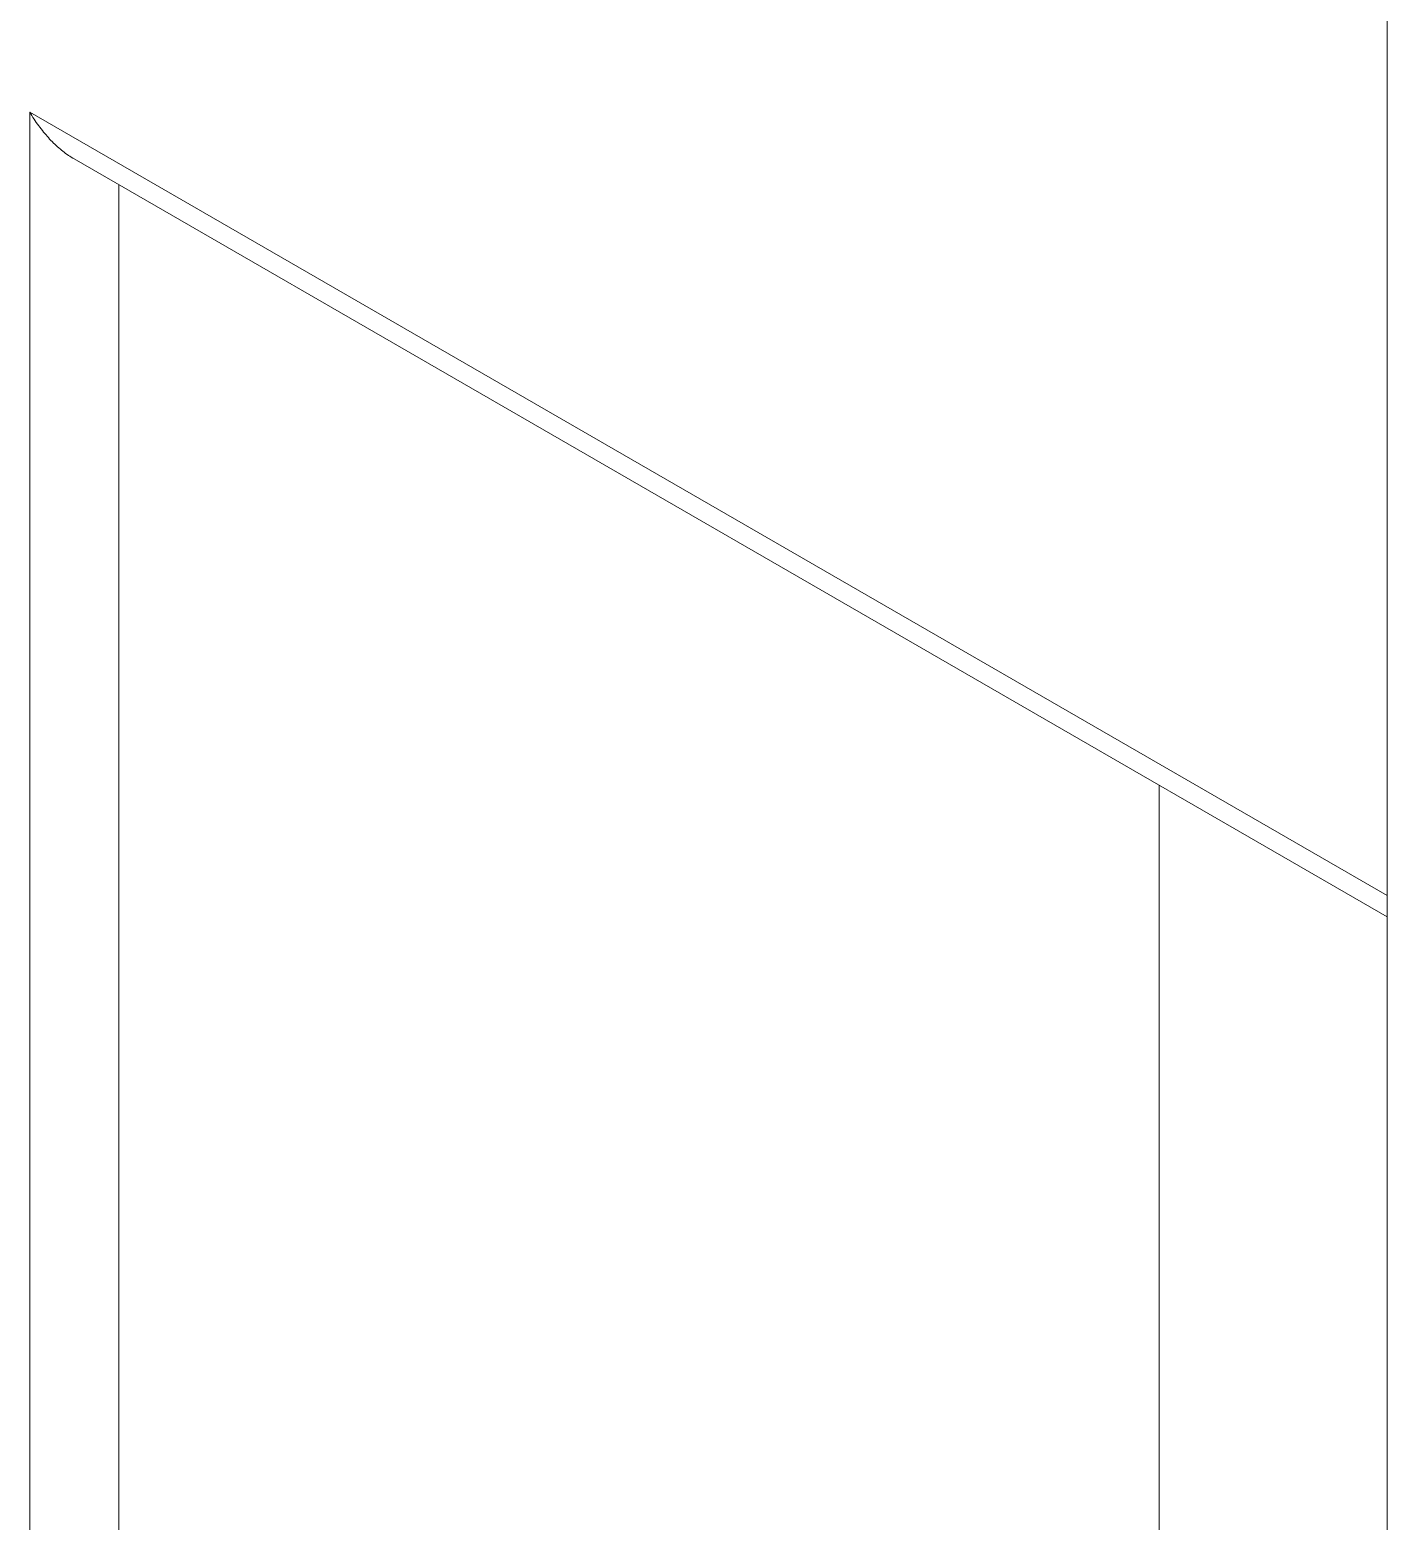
# Model space of a CAD drawing. Header units: inches. Extents: x 67578 to 72421, y -34894 to -31675.
# Drawn here: x 69642.58 to 69659.76, y -33339.46 to -33320.59 of the extents above; entities that cross this region are included whole.
import ezdxf

# ---------------------------------------------------------------- set-up
doc = ezdxf.new("R2010")
doc.units = ezdxf.units.IN
doc.header["$MEASUREMENT"] = 0

# ---------------------------------------------------------------- blocks, each defined once
blk = doc.blocks.new('ET200S')
at = {"lineweight": 0}
for p, q in [((42.288, 50.006), (42.288, -46.749)), ((31.493, 16.34), (31.493, -18.183)), ((31.493, 16.34), (42.288, 10.107)), ((31.844, 15.968), (42.288, 9.938)), ((32.2, 15.762), (32.2, -18.183)), ((40.473, 10.986), (40.473, 3.944))]:
    blk.add_line(p, q, dxfattribs=at)
blk.add_lwpolyline([(31.844, 15.967), (31.833, 15.974), (31.821, 15.981), (31.81, 15.989), (31.799, 15.996), (31.788, 16.004), (31.777, 16.012), (31.766, 16.02), (31.756, 16.028), (31.745, 16.037), (31.735, 16.045), (31.724, 16.055), (31.713, 16.064), (31.702, 16.074), (31.691, 16.084), (31.681, 16.094), (31.67, 16.105), (31.66, 16.115), (31.65, 16.126), (31.64, 16.137), (31.63, 16.148), (31.621, 16.159), (31.611, 16.17), (31.602, 16.181), (31.592, 16.193), (31.582, 16.206), (31.572, 16.219), (31.563, 16.232), (31.553, 16.245), (31.544, 16.258), (31.535, 16.271), (31.526, 16.285), (31.517, 16.298), (31.509, 16.312), (31.501, 16.326), (31.493, 16.34)], dxfattribs=at)

msp = doc.modelspace()

# ---------------------------------------------------------------- block references
at = {"xscale": 1.59100124616462, "yscale": 1.59100124616462, "zscale": 1.59100124616462}
msp.add_blockref('ET200S', (69592.479, -33347.624), dxfattribs=at)

doc.saveas('drawing.dxf')
